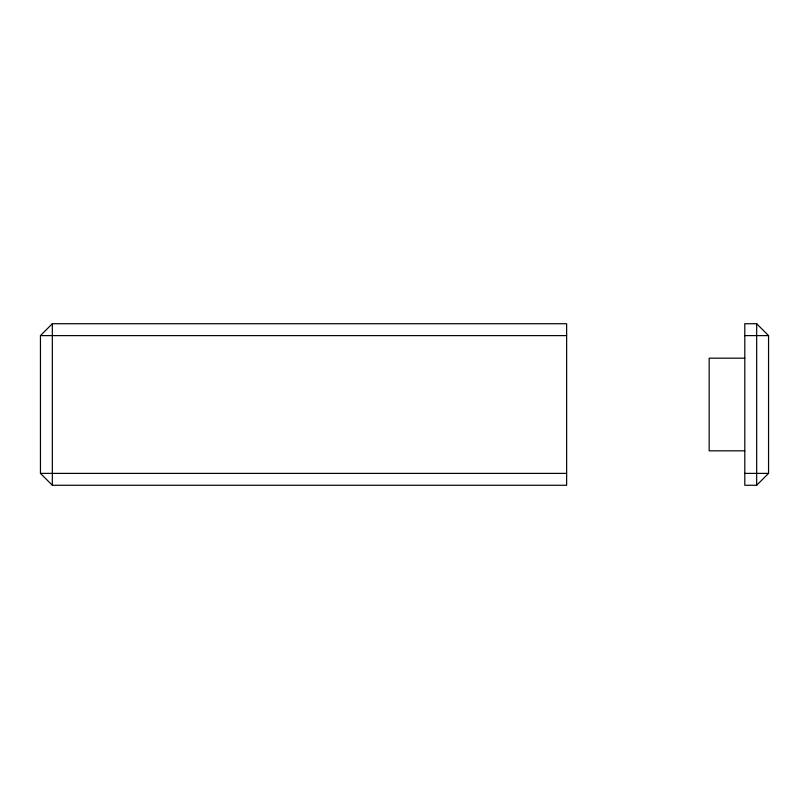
<?xml version="1.0" encoding="UTF-8"?>
<svg xmlns="http://www.w3.org/2000/svg" width="809" height="809" viewBox="0 0 809 809"><rect width="100%" height="100%" fill="white"/><g stroke="black" fill="none" stroke-linecap="round" stroke-linejoin="round"><path stroke-width="1.21" d="M40.45 335.614L52.332 323.731L566.634 323.731L566.634 485.269L52.332 485.269L40.45 473.386L40.45 335.614L566.634 335.614M756.668 485.269L768.55 473.386L768.55 335.614L756.668 323.731L744.796 323.731L744.796 485.269L756.668 485.269L756.668 323.731M744.796 335.614L768.55 335.614M744.796 358.175L709.159 358.175L709.159 450.825L744.796 450.825M40.45 473.386L566.634 473.386M744.796 473.386L768.55 473.386M52.332 323.731L52.332 485.269"/></g></svg>
